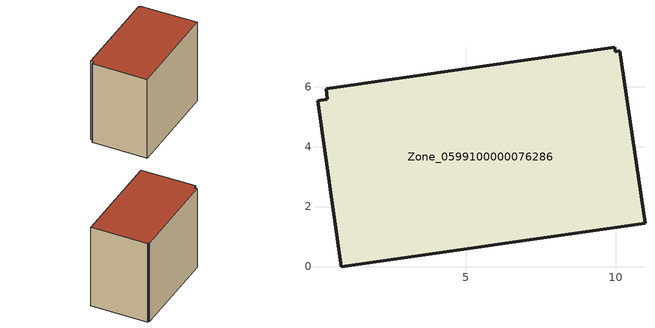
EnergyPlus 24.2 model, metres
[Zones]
Zone_0599100000076286
 floor ground (C_G): 0.34,5.94 9.96,7.31 9.98,7.17 10.14,7.19 10.97,1.44 0.84,0 0.05,5.53 0.37,5.58 z0
 wall outside (C_F): 10.97,1.44 10.14,7.19 9.98,7.17 9.96,7.31 0.34,5.94 0.37,5.58 0.05,5.53 0.84,0 10.97,1.44 z0:8.71
 roof outside (C_R): 9.96,7.31 0.34,5.94 0.37,5.58 0.05,5.53 0.84,0 10.97,1.44 10.14,7.19 9.98,7.17 z8.71
[BUILDING]
Pand.0599100000076286: North Axis=0; Terrain=City; Loads Convergence Tolerance Value=0.04; Temperature Convergence Tolerance Value=0.4; Solar Distribution=FullExterior; Maximum Number of Warmup Days=25; Minimum Number of Warmup Days=1
[Site:Location]
Rotterdam.The.Hague.AP_ZH_NLD Design_Conditions: Latitude=51.96; Longitude=4.45; Time Zone=1; Elevation=-4.5
[SITE:GROUNDTEMPERATURE:BUILDINGSURFACE]
18, 18, 18, 18, 18, 18, 18, 18, 18, 18, 18, 18
[MATERIAL] Thermal Absorptance=0.9; Solar Absorptance=0.7; Visible Absorptance=0.7
Name | Roughness | Thickness | Conductivity | Density | Specific Heat
G.TC.1992-2005 | MediumSmooth | 0.15 | 0.06 | 540 | 1210
F.TC.1992-2005 | Rough | 0.3 | 0.12 | 1920 | 840
R.TC.1992-2005 | MediumRough | 0.2 | 0.08 | 1500 | 1000
[CONSTRUCTION]
C_G: G.TC.1992-2005
C_F: F.TC.1992-2005
C_R: R.TC.1992-2005
[ZONE]
Zone_0599100000076286: Type=1; Multiplier=1; Ceiling Height=Autocalculate; Volume=Autocalculate; Floor Area=autocalculate; Part of Total Floor Area=Yes
[ZONEINFILTRATION:DESIGNFLOWRATE]
Infil_Zone_0599100000076286: Zone or ZoneList or Space or SpaceList=Zone_0599100000076286; Schedule=AlwaysOn; Design Flow Rate Calculation Method=Flow/Area; Flow Rate per Floor Area=0.0015; Constant Term Coefficient=1; Temperature Term Coefficient=0; Velocity Term Coefficient=0; Velocity Squared Term Coefficient=0
[HVACTEMPLATE:ZONE:IDEALLOADSAIRSYSTEM]
Zone_0599100000076286: Maximum Heating Supply Air Temperature=50; Minimum Cooling Supply Air Temperature=13; Maximum Heating Supply Air Humidity Ratio=0.0156; Minimum Cooling Supply Air Humidity Ratio=0.0077; Heating Limit=NoLimit; Cooling Limit=NoLimit; Dehumidification Control Type=ConstantSensibleHeatRatio; Cooling Sensible Heat Ratio=0.7; Dehumidification Setpoint=60; Humidification Control Type=None; Humidification Setpoint=30; Outdoor Air Method=None; Outdoor Air Flow Rate per Person=0.00944; Outdoor Air Flow Rate per Zone Floor Area=0; Outdoor Air Flow Rate per Zone=0; Demand Controlled Ventilation Type=None; Outdoor Air Economizer Type=NoEconomizer; Heat Recovery Type=None; Sensible Heat Recovery Effectiveness=0.7; Latent Heat Recovery Effectiveness=0.65
[ZONECONTROL:THERMOSTAT]
ThermostatControl_Zone_0599100000076286: Zone or ZoneList=Zone_0599100000076286; Control Type Schedule=DualSetpointControlType; Control 1=Thermostat_Zone_0599100000076286; Temperature Difference Between Cutout And Setpoint=0
[THERMOSTATSETPOINT:DUALSETPOINT]
Thermostat_Zone_0599100000076286: Heating Setpoint Temperature Schedule=HeatingSetpoint_Zone_0599100000076286; Cooling Setpoint Temperature Schedule=CoolingSetpoint_Zone_0599100000076286
[SCHEDULE:COMPACT]
HeatingSetpoint_Zone_0599100000076286: Through: 12/31, For: AllDays, Until: 24:00, 21
CoolingSetpoint_Zone_0599100000076286: Through: 12/31, For: AllDays, Until: 24:00, 24
DualSetpointControlType: Through: 12/31, For: AllDays, Until: 24:00, 4
AlwaysOn: Through: 12/31, For: AllDays, Until: 24:00, 1
